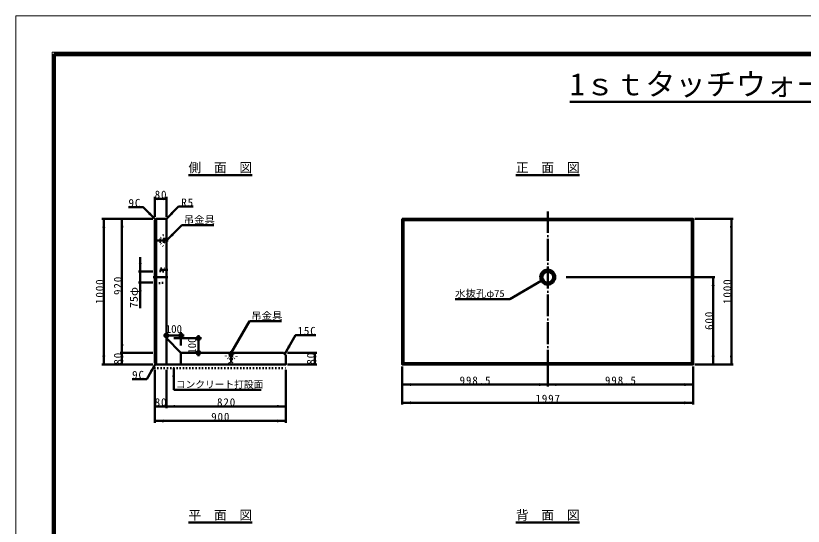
# Model space of a CAD drawing. Units: millimetres, scale not verified, with parts at other scales. Extents: x -2102 to 2102, y -1485 to 1485.
# Drawn here: x -2102 to 61, y 84 to 1485 of the extents above; entities that cross this region are included whole.
import ezdxf
from ezdxf.enums import TextEntityAlignment as Align

# ---------------------------------------------------------------- set-up
doc = ezdxf.new("R2010")
doc.units = ezdxf.units.MM
doc.header["$LTSCALE"] = 5
doc.linetypes.add('DOTTED', pattern=[1.75, 0.25, -1.5])
doc.linetypes.add('LONG_DASHED_DOTTED', pattern=[15.25, 12, -1.5, 0.25, -1.5])
doc.layers.add('0-0_V-nasSTD', color=7, linetype='Continuous', lineweight=50)
doc.styles.add('ＭＳ ゴシック', font='')
doc.styles.get('ＭＳ ゴシック').set_extended_font_data('MS Gothic')

msp = doc.modelspace()

# ---------------------------------------------------------------- linework, layer by layer
at = {"layer": '0-0_V-nasSTD', "lineweight": 100}
msp.add_line((-1997.5, 1380), (-1997.5, -1380), dxfattribs=at)
at = {"layer": '0-0_V-nasSTD'}
for p, q in [((-580.608, 1248.465), (580.608, 1248.465)), ((-1628.159, 1047.726), (-1453.159, 1047.726)), ((-728.759, 1047.726), (-553.759, 1047.726)), ((-1720.659, 987.726), (-1720.659, 932.726)), ((-1688.659, 982.726), (-1720.659, 982.726)), ((-1688.659, 987.726), (-1688.659, 932.726)), ((-1725.659, 927.726), (-1865.659, 927.726)), ((-1860.659, 927.726), (-1860.659, 527.726)), ((-1810.659, 927.726), (-1810.659, 559.726)), ((-1717.059, 927.726), (-1720.659, 924.126)), ((-1720.659, 924.126), (-1720.659, 531.326)), ((-1690.659, 927.726), (-1717.059, 927.726)), ((-1717.059, 927.726), (-1717.059, 527.726)), ((-1688.659, 925.726), (-1688.659, 527.726)), ((-1688.659, 867.726), (-1646.233, 910.153)), ((-1646.233, 910.153), (-1558.233, 910.153)), ((-1040.659, 927.726), (-1037.059, 924.126)), ((-1037.059, 924.126), (-1037.059, 531.326)), ((-245.459, 924.126), (-1037.059, 924.126)), ((-245.459, 924.126), (-241.859, 927.726)), ((-245.459, 531.326), (-245.459, 924.126)), ((-131.859, 927.726), (-236.859, 927.726)), ((-136.859, 927.726), (-136.859, 527.726)), ((-1760.659, 822.726), (-1760.659, 782.726)), ((-1765.659, 782.726), (-1725.659, 782.726)), ((-1760.659, 782.726), (-1760.659, 752.726)), ((-745.702, 707.426), (-659.099, 757.426)), ((-181.859, 767.726), (-590.859, 767.726)), ((-186.859, 767.726), (-186.859, 527.726)), ((-1765.659, 752.726), (-1725.659, 752.726)), ((-1760.659, 752.726), (-1760.659, 682.726)), ((-895.702, 707.426), (-745.702, 707.426)), ((-1510.659, 559.726), (-1460.659, 646.329)), ((-1460.659, 646.329), (-1372.659, 646.329)), ((-1696.659, 607.726), (-1639.659, 607.726)), ((-1648.659, 616.726), (-1648.659, 579.726)), ((-1600.659, 608.726), (-1600.659, 550.726)), ((-1688.659, 599.726), (-1648.659, 559.726)), ((-1668.659, 599.726), (-1592.659, 599.726)), ((-1725.659, 559.726), (-1815.659, 559.726)), ((-1810.659, 559.726), (-1810.659, 527.726)), ((-1648.659, 559.726), (-1366.659, 559.726)), ((-1648.659, 527.726), (-1648.659, 559.726)), ((-1366.659, 559.726), (-1360.659, 553.726)), ((-1275.659, 559.726), (-1355.659, 559.726)), ((-1280.659, 559.726), (-1280.659, 527.726)), ((-1725.659, 527.726), (-1865.659, 527.726)), ((-1720.659, 531.326), (-1717.059, 527.726)), ((-1275.659, 527.726), (-1355.659, 527.726)), ((-1037.059, 531.326), (-1040.659, 527.726)), ((-1040.659, 522.726), (-1040.659, 417.726)), ((-1037.059, 531.326), (-245.459, 531.326)), ((-641.259, 522.726), (-641.259, 467.726)), ((-245.459, 531.326), (-241.859, 527.726)), ((-241.859, 522.726), (-241.859, 417.726)), ((-131.859, 527.726), (-236.859, 527.726)), ((-1720.659, 367.926), (-1720.659, 512.926)), ((-1688.659, 407.926), (-1688.659, 512.926)), ((-1668.659, 457.926), (-1668.659, 517.926)), ((-1360.659, 367.926), (-1360.659, 512.926)), ((-1668.659, 457.926), (-1428.659, 457.926)), ((-1040.659, 472.726), (-641.259, 472.726)), ((-641.259, 472.726), (-241.859, 472.726)), ((-1040.659, 422.726), (-241.859, 422.726)), ((-1360.659, 372.926), (-1720.659, 372.926)), ((-1628.159, 93.926), (-1453.159, 93.926)), ((-728.759, 93.926), (-553.759, 93.926))]:
    msp.add_line(p, q, dxfattribs=at)
at = {"layer": '0-0_V-nasSTD', "linetype": 'LONG_DASHED_DOTTED'}
for p, q in [((-641.259, 507.726), (-641.259, 947.726)), ((-1683.659, 867.726), (-1713.659, 867.726)), ((-1706.659, 787.726), (-1684.659, 787.726)), ((-1684.659, 767.726), (-1724.659, 767.726)), ((-1510.659, 564.726), (-1510.659, 534.726))]:
    msp.add_line(p, q, dxfattribs=at)
at = {"layer": '0-0_V-nasSTD', "linetype": 'DOTTED'}
for p, q in [((-1719.859, 874.726), (-1719.859, 860.726)), ((-1718.659, 874.726), (-1719.859, 874.726)), ((-1718.659, 874.726), (-1716.659, 870.526)), ((-1718.659, 874.726), (-1718.659, 860.726)), ((-1696.659, 870.526), (-1716.659, 870.526)), ((-1716.659, 870.526), (-1716.659, 864.926)), ((-1695.459, 872.726), (-1696.659, 870.526)), ((-1696.659, 870.526), (-1696.659, 864.926)), ((-1692.659, 872.726), (-1695.459, 872.726)), ((-1695.459, 872.726), (-1695.459, 862.726)), ((-1692.659, 872.726), (-1692.659, 862.726)), ((-1718.659, 860.726), (-1719.859, 860.726)), ((-1716.659, 864.926), (-1718.659, 860.726)), ((-1696.659, 864.926), (-1716.659, 864.926)), ((-1696.659, 864.926), (-1695.459, 862.726)), ((-1692.659, 862.726), (-1695.459, 862.726)), ((-1720.659, 788.326), (-1720.659, 747.126)), ((-1688.659, 782.726), (-1716.659, 784.726)), ((-1702.659, 783.726), (-1702.659, 791.726)), ((-1702.659, 791.726), (-1688.659, 791.726)), ((-1688.659, 783.726), (-1702.659, 783.726)), ((-1716.659, 750.726), (-1720.659, 747.126)), ((-1515.659, 555.726), (-1505.659, 555.726)), ((-1515.659, 555.726), (-1515.659, 552.926)), ((-1515.659, 552.926), (-1513.459, 551.726)), ((-1515.659, 552.926), (-1505.659, 552.926)), ((-1513.459, 551.726), (-1513.459, 531.726)), ((-1513.459, 551.726), (-1507.859, 551.726)), ((-1507.859, 551.726), (-1505.659, 552.926)), ((-1507.859, 551.726), (-1507.859, 531.726)), ((-1505.659, 555.726), (-1505.659, 552.926)), ((-1517.659, 529.726), (-1513.459, 531.726)), ((-1517.659, 529.726), (-1517.659, 528.526)), ((-1517.659, 529.726), (-1503.659, 529.726)), ((-1517.659, 528.526), (-1503.659, 528.526)), ((-1513.459, 531.726), (-1507.859, 531.726)), ((-1507.859, 531.726), (-1503.659, 529.726)), ((-1503.659, 529.726), (-1503.659, 528.526)), ((-1720.659, 517.926), (-1360.659, 517.926))]:
    msp.add_line(p, q, dxfattribs=at)
at = {"layer": '0-0_V-nasSTD', "lineweight": 18}
for points in [[(-2102.5, -1485), (-2102.5, 1485), (2102.5, 1485), (2102.5, -1485)], [(-2002.5, -1385), (-2002.5, 1385), (2002.5, 1385), (2002.5, -1385)]]:
    msp.add_lwpolyline(points, close=True, dxfattribs=at)
at = {"layer": '0-0_V-nasSTD', "lineweight": 100}
msp.add_lwpolyline([(1997.5, -1380), (1997.5, 1380), (-1997.5, 1380)], dxfattribs=at)
at = {"layer": '0-0_V-nasSTD'}
for points in [[(-1718.859, 925.926), (-1752.8, 959.867), (-1792.8, 959.867)], [(-1689.245, 927.141), (-1655.304, 961.082), (-1615.304, 961.082)], [(-1363.659, 556.726), (-1333.659, 608.688), (-1278.659, 608.688)], [(-1717.059, 527.726), (-1360.659, 527.726), (-1360.659, 553.726)], [(-1718.859, 529.526), (-1742.859, 487.957), (-1782.859, 487.957)], [(-1360.659, 412.926), (-1688.659, 412.926), (-1720.659, 412.926)]]:
    msp.add_lwpolyline(points, dxfattribs=at)
msp.add_lwpolyline([(-1040.659, 927.726), (-1040.659, 527.726), (-241.859, 527.726), (-241.859, 927.726)], close=True, dxfattribs=at)
at = {"layer": '0-0_V-nasSTD', "linetype": 'DOTTED'}
for points in [[(-1716.659, 750.726), (-1716.659, 784.726), (-1720.659, 788.326)], [(-1716.659, 750.726), (-1688.659, 752.726), (-1688.659, 782.726)]]:
    msp.add_lwpolyline(points, dxfattribs=at)
at = {"layer": '0-0_V-nasSTD'}
for centre, radius in [((-641.259, 767.726), 20.6), ((-641.259, 767.726), 17), ((-641.259, 767.726), 15), ((-1688.659, 607.726), 5), ((-1648.659, 607.726), 5), ((-1600.659, 599.726), 5), ((-1600.659, 559.726), 5)]:
    msp.add_circle(centre, radius, dxfattribs=at)
msp.add_arc((-1690.659, 925.726), 2, 0, 90, dxfattribs=at)
at = {"layer": '0-0_V-nasSTD', "linetype": 'DOTTED'}
for centre, start, end in [((-1688.659, 867.726), 90, 270), ((-1510.659, 559.726), 180, 0)]:
    msp.add_arc(centre, 17.2, start, end, dxfattribs=at)
at = {"layer": '0-0_V-nasSTD'}
for points in [[(-1720.659, 982.726), (-1696.659, 982.726), (-1696.659, 986.726)], [(-1720.659, 982.726), (-1696.659, 978.726), (-1696.659, 982.726)], [(-1712.659, 982.726), (-1712.659, 986.726), (-1688.659, 982.726)], [(-1712.659, 978.726), (-1712.659, 982.726), (-1688.659, 982.726)], [(-1738.658, 940.068), (-1735.83, 942.897), (-1718.859, 925.926)], [(-1735.83, 942.897), (-1733.001, 945.725), (-1718.859, 925.926)], [(-1689.245, 927.141), (-1675.103, 946.94), (-1672.274, 944.111)], [(-1689.245, 927.141), (-1672.274, 944.111), (-1669.446, 941.283)], [(-1864.659, 903.726), (-1860.659, 903.726), (-1860.659, 927.726)], [(-1860.659, 903.726), (-1860.659, 927.726), (-1856.659, 903.726)], [(-1814.659, 903.726), (-1810.659, 903.726), (-1810.659, 927.726)], [(-1810.659, 903.726), (-1810.659, 927.726), (-1806.659, 903.726)], [(-140.859, 903.726), (-136.859, 903.726), (-136.859, 927.726)], [(-136.859, 903.726), (-136.859, 927.726), (-132.859, 903.726)], [(-1688.659, 867.726), (-1674.517, 887.525), (-1671.688, 884.697)], [(-1688.659, 867.726), (-1671.688, 884.697), (-1668.86, 881.868)], [(-1764.659, 806.726), (-1760.659, 782.726), (-1760.659, 806.726)], [(-1760.659, 782.726), (-1760.659, 806.726), (-1756.659, 806.726)], [(-681.884, 748.89), (-679.884, 745.426), (-659.099, 757.426)], [(-679.884, 745.426), (-677.884, 741.962), (-659.099, 757.426)], [(-190.859, 743.726), (-186.859, 743.726), (-186.859, 767.726)], [(-186.859, 743.726), (-186.859, 767.726), (-182.859, 743.726)], [(-1764.659, 728.726), (-1760.659, 728.726), (-1760.659, 752.726)], [(-1760.659, 728.726), (-1760.659, 752.726), (-1756.659, 728.726)], [(-1814.659, 583.726), (-1810.659, 559.726), (-1810.659, 583.726)], [(-1810.659, 559.726), (-1810.659, 583.726), (-1806.659, 583.726)], [(-1510.659, 559.726), (-1502.123, 582.511), (-1498.659, 580.511)], [(-1510.659, 559.726), (-1498.659, 580.511), (-1495.195, 578.511)], [(-1363.659, 556.726), (-1355.123, 579.511), (-1351.659, 577.511)], [(-1363.659, 556.726), (-1351.659, 577.511), (-1348.195, 575.511)], [(-1864.659, 551.726), (-1860.659, 527.726), (-1860.659, 551.726)], [(-1860.659, 527.726), (-1860.659, 551.726), (-1856.659, 551.726)], [(-1814.659, 535.726), (-1810.659, 535.726), (-1810.659, 559.726)], [(-1814.659, 551.726), (-1810.659, 527.726), (-1810.659, 551.726)], [(-1810.659, 535.726), (-1810.659, 559.726), (-1806.659, 535.726)], [(-1810.659, 527.726), (-1810.659, 551.726), (-1806.659, 551.726)], [(-1284.659, 535.726), (-1280.659, 535.726), (-1280.659, 559.726)], [(-1284.659, 551.726), (-1280.659, 527.726), (-1280.659, 551.726)], [(-1280.659, 535.726), (-1280.659, 559.726), (-1276.659, 535.726)], [(-1280.659, 527.726), (-1280.659, 551.726), (-1276.659, 551.726)], [(-190.859, 551.726), (-186.859, 527.726), (-186.859, 551.726)], [(-186.859, 527.726), (-186.859, 551.726), (-182.859, 551.726)], [(-140.859, 551.726), (-136.859, 527.726), (-136.859, 551.726)], [(-136.859, 527.726), (-136.859, 551.726), (-132.859, 551.726)], [(-1734.323, 510.742), (-1730.859, 508.742), (-1718.859, 529.526)], [(-1730.859, 508.742), (-1727.395, 506.742), (-1718.859, 529.526)], [(-1672.659, 493.926), (-1668.659, 493.926), (-1668.659, 517.926)], [(-1668.659, 493.926), (-1668.659, 517.926), (-1664.659, 493.926)], [(-1040.659, 472.726), (-1016.659, 472.726), (-1016.659, 476.726)], [(-665.259, 472.726), (-665.259, 476.726), (-641.259, 472.726)], [(-641.259, 472.726), (-617.259, 472.726), (-617.259, 476.726)], [(-265.859, 472.726), (-265.859, 476.726), (-241.859, 472.726)], [(-1040.659, 472.726), (-1016.659, 468.726), (-1016.659, 472.726)], [(-665.259, 468.726), (-665.259, 472.726), (-641.259, 472.726)], [(-641.259, 472.726), (-617.259, 468.726), (-617.259, 472.726)], [(-265.859, 468.726), (-265.859, 472.726), (-241.859, 472.726)], [(-1720.659, 412.926), (-1696.659, 412.926), (-1696.659, 416.926)], [(-1720.659, 412.926), (-1696.659, 408.926), (-1696.659, 412.926)], [(-1712.659, 412.926), (-1712.659, 416.926), (-1688.659, 412.926)], [(-1712.659, 408.926), (-1712.659, 412.926), (-1688.659, 412.926)], [(-1688.659, 412.926), (-1664.659, 412.926), (-1664.659, 416.926)], [(-1688.659, 412.926), (-1664.659, 408.926), (-1664.659, 412.926)], [(-1384.659, 412.926), (-1384.659, 416.926), (-1360.659, 412.926)], [(-1384.659, 408.926), (-1384.659, 412.926), (-1360.659, 412.926)], [(-1040.659, 422.726), (-1016.659, 422.726), (-1016.659, 426.726)], [(-1040.659, 422.726), (-1016.659, 418.726), (-1016.659, 422.726)], [(-265.859, 422.726), (-265.859, 426.726), (-241.859, 422.726)], [(-265.859, 418.726), (-265.859, 422.726), (-241.859, 422.726)], [(-1720.659, 372.926), (-1696.659, 372.926), (-1696.659, 376.926)], [(-1720.659, 372.926), (-1696.659, 368.926), (-1696.659, 372.926)], [(-1384.659, 372.926), (-1384.659, 376.926), (-1360.659, 372.926)], [(-1384.659, 368.926), (-1384.659, 372.926), (-1360.659, 372.926)]]:
    msp.add_solid(points, dxfattribs=at)

# ---------------------------------------------------------------- texts
at = {"layer": '0-0_V-nasSTD', "style": 'ＭＳ ゴシック'}
for s, height, p in [('1ｓｔタッチウォール  Ｈ=1000', 60.81, (-580.608, 1248.465)), ('側\u3000面\u3000図', 25.66, (-1628.159, 1047.726)), ('正\u3000面\u3000図', 25.66, (-728.759, 1047.726)), ('100', 21.99, (-1690.659, 607.726)), ('コンクリート打設面', 19.06, (-1662.631, 457.926)), ('背\u3000面\u3000図', 25.66, (-728.759, 93.926)), ('平\u3000面\u3000図', 25.66, (-1628.159, 93.926))]:
    msp.add_text(s, height=height, dxfattribs=at).set_placement(p, align=Align.BOTTOM_LEFT)
at = {"layer": '0-0_V-nasSTD', "style": 'ＭＳ ゴシック', "width": 1.1}
for s, p in [('吊金具', (-1641.233, 910.153)), ('水抜孔φ75', (-895.702, 707.426)), ('吊金具', (-1455.659, 646.329))]:
    msp.add_text(s, height=19.06, dxfattribs=at).set_placement(p, align=Align.BOTTOM_LEFT)
msp.add_text('75φ', height=21.99, rotation=90, dxfattribs=at).set_placement((-1760.659, 682.726), align=Align.BOTTOM_LEFT)
at = {"layer": '0-0_V-nasSTD', "style": 'ＭＳ ゴシック'}
msp.add_text('100', height=21.99, rotation=90, dxfattribs=at).set_placement((-1600.659, 557.226), align=Align.BOTTOM_LEFT)
at = {"layer": '0-0_V-nasSTD', "char_height": 21.99, "attachment_point": 7, "style": 'ＭＳ ゴシック'}
for s, insert in [('\\T1.17;80', (-1720.909, 982.726)), ('\\T1.17;9C', (-1792.8, 959.867)), ('\\T1.17;R5', (-1647.804, 961.082)), ('\\T1.17;15C', (-1328.659, 608.688)), ('\\T1.17;9C', (-1782.859, 487.957)), ('\\T1.17;998.5', (-883.459, 472.726)), ('\\T1.17;998.5', (-484.059, 472.726)), ('\\T1.17;80', (-1720.909, 412.926)), ('\\T1.17;820', (-1549.659, 412.926)), ('\\T1.17;1997', (-675.009, 422.726)), ('\\T1.17;900', (-1565.659, 372.926))]:
    msp.add_mtext(s, dxfattribs=dict(at, insert=insert))
at = {"layer": '0-0_V-nasSTD', "char_height": 21.99, "attachment_point": 7, "rotation": 90, "style": 'ＭＳ ゴシック'}
for s, insert in [('\\T1.17;1000', (-1860.659, 693.976)), ('\\T1.17;920', (-1810.659, 718.726)), ('\\T1.17;1000', (-136.859, 693.976)), ('\\T1.17;600', (-186.859, 622.726)), ('\\T1.17;80', (-1810.659, 527.476)), ('\\T1.17;80', (-1280.659, 527.476))]:
    msp.add_mtext(s, dxfattribs=dict(at, insert=insert))

doc.saveas('drawing.dxf')
